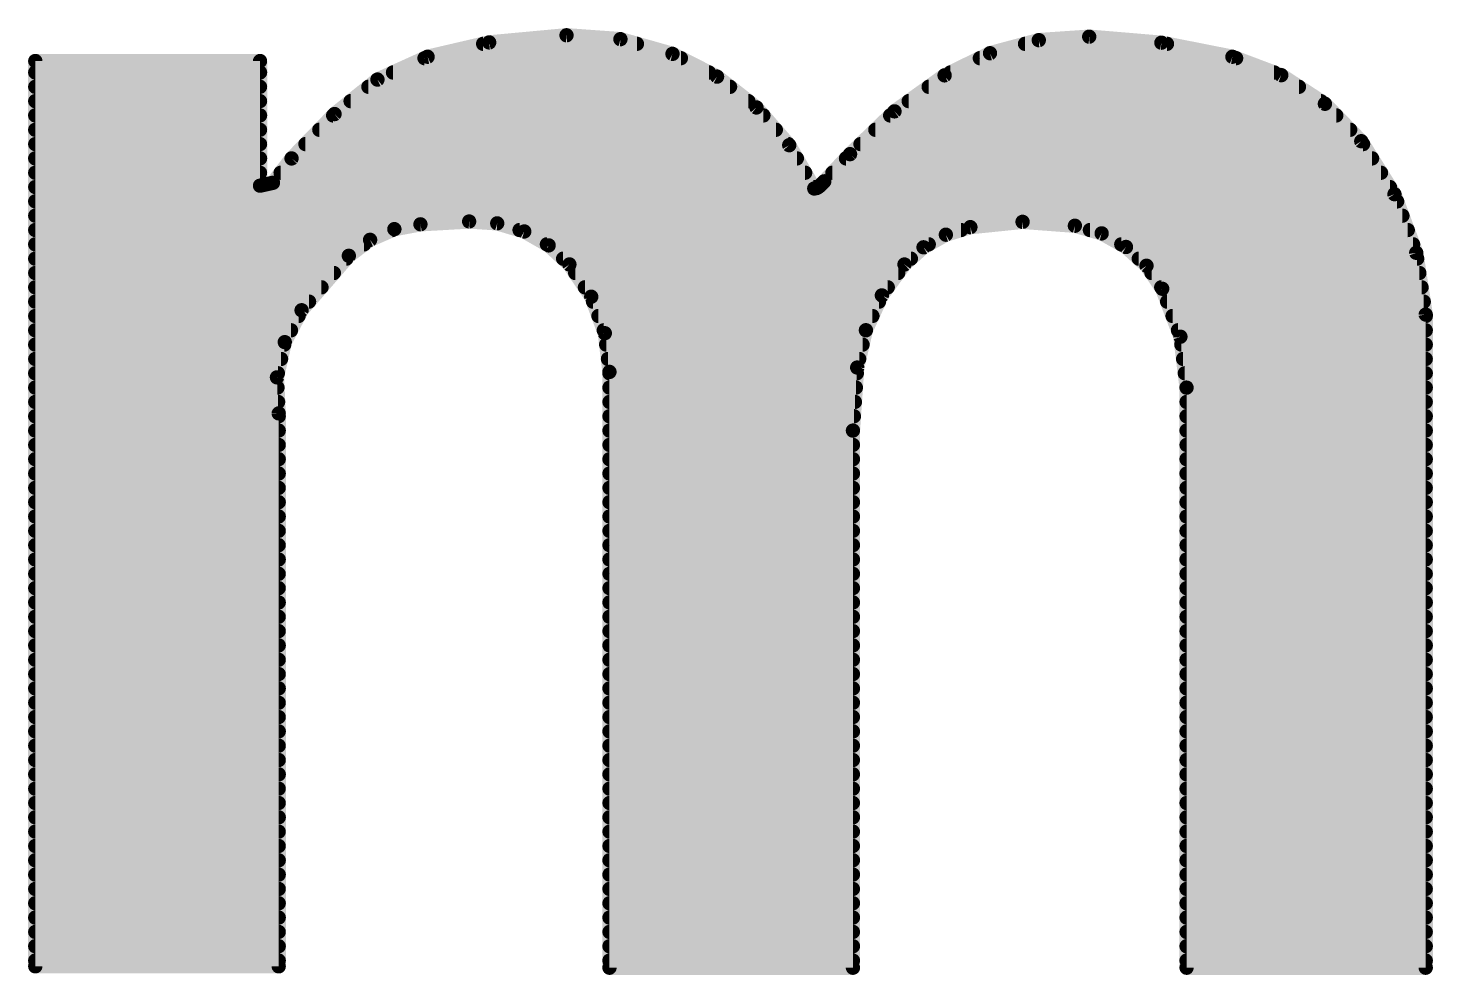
# Model space of a CAD drawing. Extents: x -15.6 to 66.2, y -11.4 to 53.5.
# Drawn here: x 44.498 to 46.99, y 11.1 to 12.779 of the extents above; entities that cross this region are included whole.
import ezdxf

# ---------------------------------------------------------------- set-up
doc = ezdxf.new("R2010")
doc.units = 0
doc.layers.add('21', color=41, linetype='CONTINUOUS')

msp = doc.modelspace()

# ---------------------------------------------------------------- linework, layer by layer
at = {"layer": '21', "const_width": 0.0254}
for points in [[(45.2069, 12.7279), (45.3161, 12.7533)], [(45.3054, 12.7508), (45.5782, 12.7508)], [(45.3161, 12.7533), (45.4533, 12.766)], [(45.4533, 12.766), (45.549, 12.7591)], [(45.549, 12.7591), (45.6413, 12.733)], [(46.2044, 12.7342), (46.291, 12.7574)], [(46.2665, 12.7508), (46.5184, 12.7508)], [(46.291, 12.7574), (46.3804, 12.7635)], [(46.3804, 12.7635), (46.5084, 12.7528)], [(46.5084, 12.7528), (46.6344, 12.7279)], [(44.511, 11.115), (44.511, 12.7203)], [(44.511, 12.7203), (44.9097, 12.7203)], [(44.9097, 12.7203), (44.9097, 12.4993)], [(45.118, 12.6875), (45.2069, 12.7279)], [(45.2014, 12.7254), (45.6562, 12.7254)], [(45.6413, 12.733), (45.7203, 12.6927)], [(46.1239, 12.6949), (46.2044, 12.7342)], [(46.1864, 12.7254), (46.641, 12.7254)], [(46.6344, 12.7279), (46.721, 12.6952)], [(44.511, 12.7), (44.9097, 12.7)], [(45.1455, 12.7), (45.7059, 12.7)], [(46.1343, 12.7), (46.7084, 12.7)], [(46.721, 12.6952), (46.7985, 12.6445)], [(44.511, 12.6746), (44.9097, 12.6746)], [(45.0418, 12.6263), (45.118, 12.6875)], [(45.1019, 12.6746), (45.7434, 12.6746)], [(45.7203, 12.6927), (45.7902, 12.638)], [(46.035, 12.6311), (46.1239, 12.6949)], [(46.0956, 12.6746), (46.7525, 12.6746)], [(44.511, 12.6492), (44.9097, 12.6492)], [(45.0703, 12.6492), (45.7759, 12.6492)], [(46.0602, 12.6492), (46.7913, 12.6492)], [(44.511, 12.6238), (44.9097, 12.6238)], [(44.9656, 12.5476), (45.0418, 12.6263)], [(45.0394, 12.6238), (45.8025, 12.6238)], [(45.7902, 12.638), (45.8483, 12.5711)], [(45.9562, 12.5552), (46.035, 12.6311)], [(46.0274, 12.6238), (46.8186, 12.6238)], [(46.7985, 12.6445), (46.863, 12.5781)], [(44.511, 12.5984), (44.9097, 12.5984)], [(45.0148, 12.5984), (45.8246, 12.5984)], [(46.001, 12.5984), (46.8433, 12.5984)], [(44.511, 12.573), (44.9097, 12.573)], [(44.9902, 12.573), (45.8467, 12.573)], [(45.8483, 12.5711), (45.8927, 12.4943)], [(45.9747, 12.573), (46.8662, 12.573)], [(46.863, 12.5781), (46.9218, 12.4842)], [(44.511, 12.5476), (44.9097, 12.5476)], [(44.9326, 12.5044), (44.9656, 12.5476)], [(44.9656, 12.5476), (45.8619, 12.5476)], [(45.9105, 12.507), (45.9562, 12.5552)], [(45.949, 12.5476), (46.8821, 12.5476)], [(44.511, 12.5222), (44.9097, 12.5222)], [(44.9462, 12.5222), (45.8766, 12.5222)], [(45.9249, 12.5222), (46.898, 12.5222)], [(44.511, 12.4968), (45.8913, 12.4968)], [(44.9097, 12.4993), (44.9326, 12.5044)], [(45.8974, 12.4952), (45.9014, 12.4979)], [(45.8998, 12.4968), (46.9139, 12.4968)], [(45.9014, 12.4979), (45.9105, 12.507)], [(44.511, 12.4714), (46.9266, 12.4714)], [(45.8927, 12.4943), (45.8974, 12.4952)], [(46.9218, 12.4842), (46.9605, 12.3803)], [(44.511, 12.446), (46.936, 12.446)], [(45.1479, 12.4221), (45.1048, 12.4032)], [(45.1942, 12.4308), (45.1479, 12.4221)], [(45.2806, 12.4358), (45.1942, 12.4308)], [(45.3304, 12.4325), (45.2806, 12.4358)], [(45.3783, 12.4181), (45.3304, 12.4325)], [(46.1696, 12.4257), (46.1261, 12.4124)], [(46.2622, 12.4352), (46.1696, 12.4257)], [(46.355, 12.4282), (46.2622, 12.4352)], [(46.4025, 12.4147), (46.355, 12.4282)], [(44.511, 12.4206), (45.1444, 12.4206)], [(45.1048, 12.4032), (45.0672, 12.3749)], [(45.37, 12.4206), (46.153, 12.4206)], [(45.4216, 12.3934), (45.3783, 12.4181)], [(46.1261, 12.4124), (46.0865, 12.39)], [(46.3816, 12.4206), (46.9455, 12.4206)], [(46.4456, 12.3906), (46.4025, 12.4147)], [(44.511, 12.3952), (45.0942, 12.3952)], [(45.0672, 12.3749), (44.9834, 12.2784)], [(45.4185, 12.3952), (46.0958, 12.3952)], [(45.4584, 12.3596), (45.4216, 12.3934)], [(46.0865, 12.39), (46.0527, 12.3596)], [(46.4373, 12.3952), (46.9549, 12.3952)], [(46.4821, 12.3573), (46.4456, 12.3906)], [(46.9605, 12.3803), (46.9773, 12.2707)], [(44.511, 12.3698), (45.0628, 12.3698)], [(45.4473, 12.3698), (46.0641, 12.3698)], [(45.4971, 12.3024), (45.4584, 12.3596)], [(46.0527, 12.3596), (46.0126, 12.3047)], [(46.4684, 12.3698), (46.9621, 12.3698)], [(46.5099, 12.3165), (46.4821, 12.3573)], [(44.511, 12.3444), (45.0407, 12.3444)], [(45.4687, 12.3444), (46.0416, 12.3444)], [(46.4909, 12.3444), (46.966, 12.3444)], [(44.511, 12.319), (45.0187, 12.319)], [(45.4859, 12.319), (46.0231, 12.319)], [(45.5213, 12.2377), (45.4971, 12.3024)], [(46.0126, 12.3047), (45.9843, 12.243)], [(46.5082, 12.319), (46.9699, 12.319)], [(46.5421, 12.2315), (46.5099, 12.3165)], [(44.511, 12.2936), (44.9966, 12.2936)], [(44.9834, 12.2784), (44.9536, 12.2218)], [(45.5004, 12.2936), (46.0075, 12.2936)], [(46.5186, 12.2936), (46.9738, 12.2936)], [(44.511, 12.2682), (44.978, 12.2682)], [(45.5099, 12.2682), (45.9959, 12.2682)], [(46.5282, 12.2682), (46.9773, 12.2682)], [(46.9773, 12.2707), (46.9773, 11.1125)], [(44.511, 12.2428), (44.9646, 12.2428)], [(44.9536, 12.2218), (44.9397, 12.1594)], [(45.5194, 12.2428), (45.9843, 12.2428)], [(45.5295, 12.1691), (45.5213, 12.2377)], [(45.9843, 12.243), (45.9689, 12.1768)], [(46.5379, 12.2428), (46.9773, 12.2428)], [(46.5531, 12.1412), (46.5421, 12.2315)], [(44.511, 12.2174), (44.9526, 12.2174)], [(45.5237, 12.2174), (45.9784, 12.2174)], [(46.5439, 12.2174), (46.9773, 12.2174)], [(44.511, 12.192), (44.947, 12.192)], [(45.5268, 12.192), (45.9724, 12.192)], [(45.9689, 12.1768), (45.9613, 12.065)], [(46.5469, 12.192), (46.9773, 12.192)], [(44.511, 12.1666), (44.9413, 12.1666)], [(44.9397, 12.1594), (44.9428, 12.0955)], [(45.5295, 11.1125), (45.5295, 12.1691)], [(45.5295, 12.1666), (45.9682, 12.1666)], [(46.55, 12.1666), (46.9773, 12.1666)], [(44.511, 12.1412), (44.9406, 12.1412)], [(45.5295, 12.1412), (45.9665, 12.1412)], [(46.5531, 11.1125), (46.5531, 12.1412)], [(46.5531, 12.1412), (46.9773, 12.1412)], [(44.511, 12.1158), (44.9418, 12.1158)], [(45.5295, 12.1158), (45.9648, 12.1158)], [(46.5531, 12.1158), (46.9773, 12.1158)], [(44.511, 12.0904), (44.9428, 12.0904)], [(44.9428, 12.0955), (44.9428, 11.115)], [(45.5295, 12.0904), (45.963, 12.0904)], [(46.5531, 12.0904), (46.9773, 12.0904)], [(44.511, 12.065), (44.9428, 12.065)], [(45.5295, 12.065), (45.9613, 12.065)], [(45.9613, 12.065), (45.9613, 11.1125)], [(46.5531, 12.065), (46.9773, 12.065)], [(44.511, 12.0396), (44.9428, 12.0396)], [(45.5295, 12.0396), (45.9613, 12.0396)], [(46.5531, 12.0396), (46.9773, 12.0396)], [(44.511, 12.0142), (44.9428, 12.0142)], [(45.5295, 12.0142), (45.9613, 12.0142)], [(46.5531, 12.0142), (46.9773, 12.0142)], [(44.511, 11.9888), (44.9428, 11.9888)], [(45.5295, 11.9888), (45.9613, 11.9888)], [(46.5531, 11.9888), (46.9773, 11.9888)], [(44.511, 11.9634), (44.9428, 11.9634)], [(45.5295, 11.9634), (45.9613, 11.9634)], [(46.5531, 11.9634), (46.9773, 11.9634)], [(44.511, 11.938), (44.9428, 11.938)], [(45.5295, 11.938), (45.9613, 11.938)], [(46.5531, 11.938), (46.9773, 11.938)], [(44.511, 11.9126), (44.9428, 11.9126)], [(45.5295, 11.9126), (45.9613, 11.9126)], [(46.5531, 11.9126), (46.9773, 11.9126)], [(44.511, 11.8872), (44.9428, 11.8872)], [(45.5295, 11.8872), (45.9613, 11.8872)], [(46.5531, 11.8872), (46.9773, 11.8872)], [(44.511, 11.8618), (44.9428, 11.8618)], [(45.5295, 11.8618), (45.9613, 11.8618)], [(46.5531, 11.8618), (46.9773, 11.8618)], [(44.511, 11.8364), (44.9428, 11.8364)], [(45.5295, 11.8364), (45.9613, 11.8364)], [(46.5531, 11.8364), (46.9773, 11.8364)], [(44.511, 11.811), (44.9428, 11.811)], [(45.5295, 11.811), (45.9613, 11.811)], [(46.5531, 11.811), (46.9773, 11.811)], [(44.511, 11.7856), (44.9428, 11.7856)], [(45.5295, 11.7856), (45.9613, 11.7856)], [(46.5531, 11.7856), (46.9773, 11.7856)], [(44.511, 11.7602), (44.9428, 11.7602)], [(45.5295, 11.7602), (45.9613, 11.7602)], [(46.5531, 11.7602), (46.9773, 11.7602)], [(44.511, 11.7348), (44.9428, 11.7348)], [(45.5295, 11.7348), (45.9613, 11.7348)], [(46.5531, 11.7348), (46.9773, 11.7348)], [(44.511, 11.7094), (44.9428, 11.7094)], [(45.5295, 11.7094), (45.9613, 11.7094)], [(46.5531, 11.7094), (46.9773, 11.7094)], [(44.511, 11.684), (44.9428, 11.684)], [(45.5295, 11.684), (45.9613, 11.684)], [(46.5531, 11.684), (46.9773, 11.684)], [(44.511, 11.6586), (44.9428, 11.6586)], [(45.5295, 11.6586), (45.9613, 11.6586)], [(46.5531, 11.6586), (46.9773, 11.6586)], [(44.511, 11.6332), (44.9428, 11.6332)], [(45.5295, 11.6332), (45.9613, 11.6332)], [(46.5531, 11.6332), (46.9773, 11.6332)], [(44.511, 11.6078), (44.9428, 11.6078)], [(45.5295, 11.6078), (45.9613, 11.6078)], [(46.5531, 11.6078), (46.9773, 11.6078)], [(44.511, 11.5824), (44.9428, 11.5824)], [(45.5295, 11.5824), (45.9613, 11.5824)], [(46.5531, 11.5824), (46.9773, 11.5824)], [(44.511, 11.557), (44.9428, 11.557)], [(45.5295, 11.557), (45.9613, 11.557)], [(46.5531, 11.557), (46.9773, 11.557)], [(44.511, 11.5316), (44.9428, 11.5316)], [(45.5295, 11.5316), (45.9613, 11.5316)], [(46.5531, 11.5316), (46.9773, 11.5316)], [(44.511, 11.5062), (44.9428, 11.5062)], [(45.5295, 11.5062), (45.9613, 11.5062)], [(46.5531, 11.5062), (46.9773, 11.5062)], [(44.511, 11.4808), (44.9428, 11.4808)], [(45.5295, 11.4808), (45.9613, 11.4808)], [(46.5531, 11.4808), (46.9773, 11.4808)], [(44.511, 11.4554), (44.9428, 11.4554)], [(45.5295, 11.4554), (45.9613, 11.4554)], [(46.5531, 11.4554), (46.9773, 11.4554)], [(44.511, 11.43), (44.9428, 11.43)], [(45.5295, 11.43), (45.9613, 11.43)], [(46.5531, 11.43), (46.9773, 11.43)], [(44.511, 11.4046), (44.9428, 11.4046)], [(45.5295, 11.4046), (45.9613, 11.4046)], [(46.5531, 11.4046), (46.9773, 11.4046)], [(44.511, 11.3792), (44.9428, 11.3792)], [(45.5295, 11.3792), (45.9613, 11.3792)], [(46.5531, 11.3792), (46.9773, 11.3792)], [(44.511, 11.3538), (44.9428, 11.3538)], [(45.5295, 11.3538), (45.9613, 11.3538)], [(46.5531, 11.3538), (46.9773, 11.3538)], [(44.511, 11.3284), (44.9428, 11.3284)], [(45.5295, 11.3284), (45.9613, 11.3284)], [(46.5531, 11.3284), (46.9773, 11.3284)], [(44.511, 11.303), (44.9428, 11.303)], [(45.5295, 11.303), (45.9613, 11.303)], [(46.5531, 11.303), (46.9773, 11.303)], [(44.511, 11.2776), (44.9428, 11.2776)], [(45.5295, 11.2776), (45.9613, 11.2776)], [(46.5531, 11.2776), (46.9773, 11.2776)], [(44.511, 11.2522), (44.9428, 11.2522)], [(45.5295, 11.2522), (45.9613, 11.2522)], [(46.5531, 11.2522), (46.9773, 11.2522)], [(44.511, 11.2268), (44.9428, 11.2268)], [(45.5295, 11.2268), (45.9613, 11.2268)], [(46.5531, 11.2268), (46.9773, 11.2268)], [(44.511, 11.2014), (44.9428, 11.2014)], [(45.5295, 11.2014), (45.9613, 11.2014)], [(46.5531, 11.2014), (46.9773, 11.2014)], [(44.511, 11.176), (44.9428, 11.176)], [(45.5295, 11.176), (45.9613, 11.176)], [(46.5531, 11.176), (46.9773, 11.176)], [(44.511, 11.1506), (44.9428, 11.1506)], [(45.5295, 11.1506), (45.9613, 11.1506)], [(46.5531, 11.1506), (46.9773, 11.1506)], [(44.511, 11.1252), (44.9428, 11.1252)], [(44.9428, 11.115), (44.511, 11.115)], [(45.5295, 11.1252), (45.9613, 11.1252)], [(45.9613, 11.1125), (45.5295, 11.1125)], [(46.5531, 11.1252), (46.9773, 11.1252)], [(46.9773, 11.1125), (46.5531, 11.1125)]]:
    msp.add_lwpolyline(points, dxfattribs=at)
at = {"layer": '21', "const_width": 0.0127}
for points in [[(45.3054, 12.7571, 1), (45.3054, 12.7445)], [(45.3155, 12.7596, 1), (45.3167, 12.747)], [(45.3175, 12.7471, 1), (45.3147, 12.7595)], [(45.4538, 12.7723, 1), (45.4528, 12.7597)], [(45.4539, 12.7597, 1), (45.4527, 12.7723)], [(45.5507, 12.7652, 1), (45.5473, 12.7529)], [(45.5485, 12.7527, 1), (45.5494, 12.7654)], [(45.5782, 12.7445, 1), (45.5782, 12.7571)], [(46.2665, 12.7571, 1), (46.2665, 12.7445)], [(46.2906, 12.7637, 1), (46.2914, 12.751)], [(46.2926, 12.7512, 1), (46.2894, 12.7635)], [(46.3809, 12.7698, 1), (46.3799, 12.7572)], [(46.3808, 12.7572, 1), (46.38, 12.7698)], [(46.5096, 12.759, 1), (46.5072, 12.7466)], [(46.5079, 12.7465, 1), (46.5089, 12.7591)], [(46.5184, 12.7445, 1), (46.5184, 12.7571)], [(44.5174, 12.7203, 1), (44.5047, 12.7203)], [(44.511, 12.7266, 1), (44.511, 12.714)], [(44.916, 12.7203, 1), (44.9034, 12.7203)], [(44.9097, 12.714, 1), (44.9097, 12.7266)], [(45.2014, 12.7317, 1), (45.2014, 12.7191)], [(45.2055, 12.7341, 1), (45.2083, 12.7217)], [(45.2095, 12.7221, 1), (45.2043, 12.7337)], [(45.6442, 12.7387, 1), (45.6384, 12.7273)], [(45.6396, 12.7269, 1), (45.643, 12.7391)], [(45.6562, 12.7191, 1), (45.6562, 12.7317)], [(46.1864, 12.7317, 1), (46.1864, 12.7191)], [(46.2028, 12.7403, 1), (46.2061, 12.7281)], [(46.2072, 12.7285, 1), (46.2016, 12.7399)], [(46.6366, 12.7338, 1), (46.6322, 12.722)], [(46.6332, 12.7217, 1), (46.6356, 12.7341)], [(46.641, 12.7191, 1), (46.641, 12.7317)], [(44.511, 12.7064, 1), (44.511, 12.6937)], [(44.9097, 12.6937, 1), (44.9097, 12.7064)], [(45.1455, 12.7064, 1), (45.1455, 12.6937)], [(45.7059, 12.6937, 1), (45.7059, 12.7064)], [(46.1343, 12.7064, 1), (46.1343, 12.6937)], [(46.7084, 12.6937, 1), (46.7084, 12.7064)], [(46.7245, 12.7006, 1), (46.7176, 12.6899)], [(44.511, 12.6809, 1), (44.511, 12.6683)], [(44.9097, 12.6683, 1), (44.9097, 12.6809)], [(45.1019, 12.6809, 1), (45.1019, 12.6683)], [(45.1153, 12.6932, 1), (45.1206, 12.6817)], [(45.1219, 12.6825, 1), (45.114, 12.6924)], [(45.7242, 12.6977, 1), (45.7164, 12.6877)], [(45.7174, 12.687, 1), (45.7232, 12.6983)], [(45.7434, 12.6683, 1), (45.7434, 12.6809)], [(46.0956, 12.6809, 1), (46.0956, 12.6683)], [(46.1211, 12.7006, 1), (46.1267, 12.6892)], [(46.1276, 12.6897, 1), (46.1202, 12.7001)], [(46.7188, 12.6893, 1), (46.7233, 12.7012)], [(46.7525, 12.6683, 1), (46.7525, 12.6809)], [(44.511, 12.6555, 1), (44.511, 12.6429)], [(44.9097, 12.6429, 1), (44.9097, 12.6555)], [(45.0703, 12.6555, 1), (45.0703, 12.6429)], [(45.7759, 12.6429, 1), (45.7759, 12.6555)], [(46.0602, 12.6555, 1), (46.0602, 12.6429)], [(46.7913, 12.6429, 1), (46.7913, 12.6555)], [(44.511, 12.6302, 1), (44.511, 12.6175)], [(44.9097, 12.6175, 1), (44.9097, 12.6302)], [(45.0394, 12.6302, 1), (45.0394, 12.6175)], [(45.0378, 12.6313, 1), (45.0458, 12.6213)], [(45.0464, 12.6219, 1), (45.0372, 12.6307)], [(45.7949, 12.6422, 1), (45.7854, 12.6339)], [(45.7862, 12.633, 1), (45.7941, 12.643)], [(45.8025, 12.6175, 1), (45.8025, 12.6302)], [(46.0274, 12.6302, 1), (46.0274, 12.6175)], [(46.0313, 12.6363, 1), (46.0387, 12.6259)], [(46.0394, 12.6265, 1), (46.0306, 12.6357)], [(46.803, 12.6489, 1), (46.7939, 12.6401)], [(46.795, 12.6392, 1), (46.802, 12.6498)], [(46.8186, 12.6175, 1), (46.8186, 12.6302)], [(44.511, 12.6047, 1), (44.511, 12.5921)], [(44.9097, 12.5921, 1), (44.9097, 12.6047)], [(45.0148, 12.6047, 1), (45.0148, 12.5921)], [(45.8246, 12.5921, 1), (45.8246, 12.6047)], [(46.001, 12.6047, 1), (46.001, 12.5921)], [(46.8433, 12.5921, 1), (46.8433, 12.6047)], [(44.511, 12.5793, 1), (44.511, 12.5667)], [(44.9097, 12.5667, 1), (44.9097, 12.5793)], [(44.9902, 12.5793, 1), (44.9902, 12.5667)], [(45.8538, 12.5743, 1), (45.8428, 12.5679)], [(45.8467, 12.5667, 1), (45.8467, 12.5793)], [(45.9747, 12.5793, 1), (45.9747, 12.5667)], [(46.8684, 12.5815, 1), (46.8576, 12.5747)], [(46.8584, 12.5737, 1), (46.8676, 12.5825)], [(46.8662, 12.5667, 1), (46.8662, 12.5793)], [(44.511, 12.554, 1), (44.511, 12.5413)], [(44.9097, 12.5413, 1), (44.9097, 12.554)], [(44.9656, 12.554, 1), (44.9656, 12.5413)], [(44.961, 12.552, 1), (44.9702, 12.5432)], [(44.9706, 12.5437, 1), (44.9606, 12.5515)], [(45.8435, 12.5669, 1), (45.8531, 12.5753)], [(45.8619, 12.5413, 1), (45.8619, 12.554)], [(45.949, 12.554, 1), (45.949, 12.5413)], [(45.9518, 12.5598, 1), (45.9606, 12.5506)], [(45.9608, 12.5508, 1), (45.9516, 12.5596)], [(46.8821, 12.5413, 1), (46.8821, 12.554)], [(44.511, 12.5285, 1), (44.511, 12.5159)], [(44.9097, 12.5159, 1), (44.9097, 12.5285)], [(44.9462, 12.5285, 1), (44.9462, 12.5159)], [(45.8766, 12.5159, 1), (45.8766, 12.5285)], [(45.9249, 12.5285, 1), (45.9249, 12.5159)], [(46.898, 12.5159, 1), (46.898, 12.5285)], [(44.511, 12.5031, 1), (44.511, 12.4905)], [(44.9083, 12.5055, 1), (44.9111, 12.4931)], [(44.9276, 12.5083, 1), (44.9376, 12.5005)], [(44.934, 12.4982, 1), (44.9312, 12.5106)], [(45.8913, 12.4905, 1), (45.8913, 12.5031)], [(45.8998, 12.5031, 1), (45.8998, 12.4905)], [(45.8969, 12.5024, 1), (45.9059, 12.4934)], [(45.9049, 12.4926, 1), (45.8979, 12.5032)], [(45.9059, 12.5114, 1), (45.9151, 12.5026)], [(45.915, 12.5025, 1), (45.906, 12.5115)], [(46.9139, 12.4905, 1), (46.9139, 12.5031)], [(44.511, 12.4778, 1), (44.511, 12.4651)], [(44.9034, 12.4993, 1), (44.916, 12.4993)], [(45.8915, 12.5005, 1), (45.8939, 12.4881)], [(45.8872, 12.4911, 1), (45.8982, 12.4975)], [(45.8939, 12.5005, 1), (45.901, 12.49)], [(45.8986, 12.489, 1), (45.8962, 12.5015)], [(46.9278, 12.4864, 1), (46.9159, 12.4819)], [(46.9165, 12.4808, 1), (46.9272, 12.4875)], [(46.9266, 12.4651, 1), (46.9266, 12.4778)], [(44.511, 12.4523, 1), (44.511, 12.4397)], [(46.936, 12.4397, 1), (46.936, 12.4523)], [(45.1468, 12.4284, 1), (45.1491, 12.4159)], [(45.1505, 12.4163, 1), (45.1454, 12.428)], [(45.1938, 12.4371, 1), (45.1946, 12.4245)], [(45.1954, 12.4246, 1), (45.193, 12.437)], [(45.281, 12.4421, 1), (45.2802, 12.4295)], [(45.281, 12.4295, 1), (45.2802, 12.4421)], [(45.3323, 12.4386, 1), (45.3286, 12.4264)], [(45.33, 12.4262, 1), (45.3308, 12.4388)], [(46.169, 12.432, 1), (46.1702, 12.4194)], [(46.1715, 12.4196, 1), (46.1677, 12.4318)], [(46.2627, 12.4415, 1), (46.2617, 12.4288)], [(46.2628, 12.4288, 1), (46.2615, 12.4415)], [(46.3567, 12.4343, 1), (46.3533, 12.4221)], [(46.3545, 12.4219, 1), (46.3555, 12.4345)], [(44.511, 12.4269, 1), (44.511, 12.4143)], [(45.1023, 12.409, 1), (45.1074, 12.3974)], [(45.1087, 12.3981, 1), (45.101, 12.4083)], [(45.1444, 12.4143, 1), (45.1444, 12.4269)], [(45.37, 12.4269, 1), (45.37, 12.4143)], [(45.3814, 12.4236, 1), (45.3751, 12.4126)], [(45.3764, 12.412, 1), (45.3801, 12.4242)], [(46.1243, 12.4184, 1), (46.128, 12.4063)], [(46.1292, 12.4068, 1), (46.123, 12.4179)], [(46.153, 12.4143, 1), (46.153, 12.4269)], [(46.3816, 12.4269, 1), (46.3816, 12.4143)], [(46.4056, 12.4202, 1), (46.3994, 12.4091)], [(46.4007, 12.4085, 1), (46.4042, 12.4208)], [(46.9455, 12.4143, 1), (46.9455, 12.4269)], [(44.511, 12.4016, 1), (44.511, 12.3889)], [(45.0634, 12.38, 1), (45.071, 12.3698)], [(45.072, 12.3707, 1), (45.0624, 12.3791)], [(45.0942, 12.3889, 1), (45.0942, 12.4016)], [(45.4185, 12.4016, 1), (45.4185, 12.3889)], [(45.4259, 12.3981, 1), (45.4173, 12.3887)], [(45.4185, 12.3879, 1), (45.4248, 12.3989)], [(46.0834, 12.3955, 1), (46.0897, 12.3845)], [(46.0908, 12.3853, 1), (46.0823, 12.3947)], [(46.0958, 12.3889, 1), (46.0958, 12.4016)], [(46.4373, 12.4016, 1), (46.4373, 12.3889)], [(46.4499, 12.3953, 1), (46.4413, 12.3859)], [(46.4425, 12.385, 1), (46.4487, 12.3961)], [(46.9667, 12.3812, 1), (46.9542, 12.3793)], [(46.9545, 12.378, 1), (46.9664, 12.3825)], [(46.9549, 12.3889, 1), (46.9549, 12.4016)], [(44.511, 12.3762, 1), (44.511, 12.3635)], [(45.0628, 12.3635, 1), (45.0628, 12.3762)], [(45.4473, 12.3762, 1), (45.4473, 12.3635)], [(45.4637, 12.3632, 1), (45.4531, 12.356)], [(45.4541, 12.3549, 1), (45.4627, 12.3643)], [(46.0485, 12.3643, 1), (46.0569, 12.3549)], [(46.0578, 12.3559, 1), (46.0476, 12.3633)], [(46.0641, 12.3635, 1), (46.0641, 12.3762)], [(46.4684, 12.3762, 1), (46.4684, 12.3635)], [(46.4873, 12.3609, 1), (46.4768, 12.3537)], [(46.4778, 12.3526, 1), (46.4863, 12.362)], [(46.9621, 12.3635, 1), (46.9621, 12.3762)], [(44.511, 12.3507, 1), (44.511, 12.3381)], [(45.0407, 12.3381, 1), (45.0407, 12.3507)], [(45.4687, 12.3507, 1), (45.4687, 12.3381)], [(46.0416, 12.3381, 1), (46.0416, 12.3507)], [(46.4909, 12.3507, 1), (46.4909, 12.3381)], [(46.966, 12.3381, 1), (46.966, 12.3507)], [(44.511, 12.3254, 1), (44.511, 12.3127)], [(45.0187, 12.3127, 1), (45.0187, 12.3254)], [(45.4859, 12.3254, 1), (45.4859, 12.3127)], [(45.5031, 12.3046, 1), (45.4912, 12.3002)], [(45.4919, 12.2988, 1), (45.5024, 12.306)], [(46.0075, 12.3085, 1), (46.0178, 12.301)], [(46.0184, 12.3021, 1), (46.0069, 12.3074)], [(46.0231, 12.3127, 1), (46.0231, 12.3254)], [(46.5082, 12.3254, 1), (46.5082, 12.3127)], [(46.5158, 12.3188, 1), (46.504, 12.3142)], [(46.5047, 12.3129, 1), (46.5151, 12.3201)], [(46.9699, 12.3127, 1), (46.9699, 12.3254)], [(44.511, 12.3, 1), (44.511, 12.2873)], [(44.9786, 12.2826, 1), (44.9882, 12.2742)], [(44.989, 12.2754, 1), (44.9778, 12.2814)], [(44.9966, 12.2873, 1), (44.9966, 12.3)], [(45.5004, 12.3, 1), (45.5004, 12.2873)], [(46.0075, 12.2873, 1), (46.0075, 12.3)], [(46.5186, 12.3, 1), (46.5186, 12.2873)], [(46.9738, 12.2873, 1), (46.9738, 12.3)], [(44.511, 12.2745, 1), (44.511, 12.2619)], [(44.978, 12.2619, 1), (44.978, 12.2745)], [(45.5099, 12.2745, 1), (45.5099, 12.2619)], [(45.9959, 12.2619, 1), (45.9959, 12.2745)], [(46.5282, 12.2745, 1), (46.5282, 12.2619)], [(46.9836, 12.2707, 1), (46.971, 12.2707)], [(46.971, 12.2697, 1), (46.9836, 12.2717)], [(46.9773, 12.2619, 1), (46.9773, 12.2745)], [(44.511, 12.2492, 1), (44.511, 12.2365)], [(44.9598, 12.2204, 1), (44.9474, 12.2232)], [(44.9646, 12.2365, 1), (44.9646, 12.2492)], [(45.5194, 12.2492, 1), (45.5194, 12.2365)], [(45.5276, 12.2384, 1), (45.515, 12.2369)], [(45.5153, 12.2355, 1), (45.5272, 12.2399)], [(45.9786, 12.2456, 1), (45.9901, 12.2403)], [(45.9905, 12.2415, 1), (45.9781, 12.2444)], [(45.9843, 12.2365, 1), (45.9843, 12.2492)], [(46.5379, 12.2492, 1), (46.5379, 12.2365)], [(46.5485, 12.2322, 1), (46.5358, 12.2307)], [(46.5362, 12.2292, 1), (46.5481, 12.2337)], [(46.9773, 12.2365, 1), (46.9773, 12.2492)], [(44.511, 12.2238, 1), (44.511, 12.2111)], [(44.948, 12.2248, 1), (44.9592, 12.2189)], [(44.9526, 12.2111, 1), (44.9526, 12.2238)], [(45.5237, 12.2238, 1), (45.5237, 12.2111)], [(45.9784, 12.2111, 1), (45.9784, 12.2238)], [(46.5439, 12.2238, 1), (46.5439, 12.2111)], [(46.9773, 12.2111, 1), (46.9773, 12.2238)], [(44.511, 12.1983, 1), (44.511, 12.1857)], [(44.947, 12.1857, 1), (44.947, 12.1983)], [(45.5268, 12.1983, 1), (45.5268, 12.1857)], [(45.9752, 12.1764, 1), (45.9626, 12.1772)], [(45.9724, 12.1857, 1), (45.9724, 12.1983)], [(46.5469, 12.1983, 1), (46.5469, 12.1857)], [(46.9773, 12.1857, 1), (46.9773, 12.1983)], [(44.511, 12.173, 1), (44.511, 12.1603)], [(44.9461, 12.1597, 1), (44.9334, 12.1591)], [(44.9335, 12.1608, 1), (44.9459, 12.158)], [(44.9413, 12.1603, 1), (44.9413, 12.173)], [(45.5295, 12.173, 1), (45.5295, 12.1603)], [(45.5358, 12.1691, 1), (45.5232, 12.1691)], [(45.5232, 12.1683, 1), (45.5358, 12.1699)], [(45.9627, 12.1782, 1), (45.9751, 12.1754)], [(45.9682, 12.1603, 1), (45.9682, 12.173)], [(46.55, 12.173, 1), (46.55, 12.1603)], [(46.9773, 12.1603, 1), (46.9773, 12.173)], [(44.511, 12.1476, 1), (44.511, 12.1349)], [(44.9406, 12.1349, 1), (44.9406, 12.1476)], [(45.5295, 12.1476, 1), (45.5295, 12.1349)], [(45.9665, 12.1349, 1), (45.9665, 12.1476)], [(46.5531, 12.1476, 1), (46.5531, 12.1349)], [(46.5468, 12.1404, 1), (46.5594, 12.142)], [(46.5594, 12.1412, 1), (46.5468, 12.1412)], [(46.9773, 12.1349, 1), (46.9773, 12.1476)], [(44.511, 12.1221, 1), (44.511, 12.1095)], [(44.9418, 12.1095, 1), (44.9418, 12.1221)], [(45.5295, 12.1221, 1), (45.5295, 12.1095)], [(45.9648, 12.1095, 1), (45.9648, 12.1221)], [(46.5531, 12.1221, 1), (46.5531, 12.1095)], [(46.9773, 12.1095, 1), (46.9773, 12.1221)], [(44.511, 12.0968, 1), (44.511, 12.0841)], [(44.9492, 12.0955, 1), (44.9365, 12.0955)], [(44.9365, 12.0952, 1), (44.9491, 12.0958)], [(44.9428, 12.0841, 1), (44.9428, 12.0968)], [(45.5295, 12.0968, 1), (45.5295, 12.0841)], [(45.963, 12.0841, 1), (45.963, 12.0968)], [(46.5531, 12.0968, 1), (46.5531, 12.0841)], [(46.9773, 12.0841, 1), (46.9773, 12.0968)], [(44.511, 12.0714, 1), (44.511, 12.0587)], [(44.9428, 12.0587, 1), (44.9428, 12.0714)], [(45.5295, 12.0714, 1), (45.5295, 12.0587)], [(45.955, 12.0654, 1), (45.9676, 12.0646)], [(45.9676, 12.065, 1), (45.955, 12.065)], [(45.9613, 12.0587, 1), (45.9613, 12.0714)], [(46.5531, 12.0714, 1), (46.5531, 12.0587)], [(46.9773, 12.0587, 1), (46.9773, 12.0714)], [(44.511, 12.0459, 1), (44.511, 12.0333)], [(44.9428, 12.0333, 1), (44.9428, 12.0459)], [(45.5295, 12.0459, 1), (45.5295, 12.0333)], [(45.9613, 12.0333, 1), (45.9613, 12.0459)], [(46.5531, 12.0459, 1), (46.5531, 12.0333)], [(46.9773, 12.0333, 1), (46.9773, 12.0459)], [(44.511, 12.0206, 1), (44.511, 12.0079)], [(44.9428, 12.0079, 1), (44.9428, 12.0206)], [(45.5295, 12.0206, 1), (45.5295, 12.0079)], [(45.9613, 12.0079, 1), (45.9613, 12.0206)], [(46.5531, 12.0206, 1), (46.5531, 12.0079)], [(46.9773, 12.0079, 1), (46.9773, 12.0206)], [(44.511, 11.9952, 1), (44.511, 11.9825)], [(44.9428, 11.9825, 1), (44.9428, 11.9952)], [(45.5295, 11.9952, 1), (45.5295, 11.9825)], [(45.9613, 11.9825, 1), (45.9613, 11.9952)], [(46.5531, 11.9952, 1), (46.5531, 11.9825)], [(46.9773, 11.9825, 1), (46.9773, 11.9952)], [(44.511, 11.9697, 1), (44.511, 11.9571)], [(44.9428, 11.9571, 1), (44.9428, 11.9697)], [(45.5295, 11.9697, 1), (45.5295, 11.9571)], [(45.9613, 11.9571, 1), (45.9613, 11.9697)], [(46.5531, 11.9697, 1), (46.5531, 11.9571)], [(46.9773, 11.9571, 1), (46.9773, 11.9697)], [(44.511, 11.9444, 1), (44.511, 11.9317)], [(44.9428, 11.9317, 1), (44.9428, 11.9444)], [(45.5295, 11.9444, 1), (45.5295, 11.9317)], [(45.9613, 11.9317, 1), (45.9613, 11.9444)], [(46.5531, 11.9444, 1), (46.5531, 11.9317)], [(46.9773, 11.9317, 1), (46.9773, 11.9444)], [(44.511, 11.919, 1), (44.511, 11.9063)], [(44.9428, 11.9063, 1), (44.9428, 11.919)], [(45.5295, 11.919, 1), (45.5295, 11.9063)], [(45.9613, 11.9063, 1), (45.9613, 11.919)], [(46.5531, 11.919, 1), (46.5531, 11.9063)], [(46.9773, 11.9063, 1), (46.9773, 11.919)], [(44.511, 11.8935, 1), (44.511, 11.8809)], [(44.9428, 11.8809, 1), (44.9428, 11.8935)], [(45.5295, 11.8935, 1), (45.5295, 11.8809)], [(45.9613, 11.8809, 1), (45.9613, 11.8935)], [(46.5531, 11.8935, 1), (46.5531, 11.8809)], [(46.9773, 11.8809, 1), (46.9773, 11.8935)], [(44.511, 11.8681, 1), (44.511, 11.8555)], [(44.9428, 11.8555, 1), (44.9428, 11.8681)], [(45.5295, 11.8681, 1), (45.5295, 11.8555)], [(45.9613, 11.8555, 1), (45.9613, 11.8681)], [(46.5531, 11.8681, 1), (46.5531, 11.8555)], [(46.9773, 11.8555, 1), (46.9773, 11.8681)], [(44.511, 11.8428, 1), (44.511, 11.8301)], [(44.9428, 11.8301, 1), (44.9428, 11.8428)], [(45.5295, 11.8428, 1), (45.5295, 11.8301)], [(45.9613, 11.8301, 1), (45.9613, 11.8428)], [(46.5531, 11.8428, 1), (46.5531, 11.8301)], [(46.9773, 11.8301, 1), (46.9773, 11.8428)], [(44.511, 11.8173, 1), (44.511, 11.8047)], [(44.9428, 11.8047, 1), (44.9428, 11.8173)], [(45.5295, 11.8173, 1), (45.5295, 11.8047)], [(45.9613, 11.8047, 1), (45.9613, 11.8173)], [(46.5531, 11.8173, 1), (46.5531, 11.8047)], [(46.9773, 11.8047, 1), (46.9773, 11.8173)], [(44.511, 11.7919, 1), (44.511, 11.7793)], [(44.9428, 11.7793, 1), (44.9428, 11.7919)], [(45.5295, 11.7919, 1), (45.5295, 11.7793)], [(45.9613, 11.7793, 1), (45.9613, 11.7919)], [(46.5531, 11.7919, 1), (46.5531, 11.7793)], [(46.9773, 11.7793, 1), (46.9773, 11.7919)], [(44.511, 11.7666, 1), (44.511, 11.7539)], [(44.9428, 11.7539, 1), (44.9428, 11.7666)], [(45.5295, 11.7666, 1), (45.5295, 11.7539)], [(45.9613, 11.7539, 1), (45.9613, 11.7666)], [(46.5531, 11.7666, 1), (46.5531, 11.7539)], [(46.9773, 11.7539, 1), (46.9773, 11.7666)], [(44.511, 11.7411, 1), (44.511, 11.7285)], [(44.9428, 11.7285, 1), (44.9428, 11.7411)], [(45.5295, 11.7411, 1), (45.5295, 11.7285)], [(45.9613, 11.7285, 1), (45.9613, 11.7411)], [(46.5531, 11.7411, 1), (46.5531, 11.7285)], [(46.9773, 11.7285, 1), (46.9773, 11.7411)], [(44.511, 11.7157, 1), (44.511, 11.7031)], [(44.9428, 11.7031, 1), (44.9428, 11.7157)], [(45.5295, 11.7157, 1), (45.5295, 11.7031)], [(45.9613, 11.7031, 1), (45.9613, 11.7157)], [(46.5531, 11.7157, 1), (46.5531, 11.7031)], [(46.9773, 11.7031, 1), (46.9773, 11.7157)], [(44.511, 11.6904, 1), (44.511, 11.6777)], [(44.9428, 11.6777, 1), (44.9428, 11.6904)], [(45.5295, 11.6904, 1), (45.5295, 11.6777)], [(45.9613, 11.6777, 1), (45.9613, 11.6904)], [(46.5531, 11.6904, 1), (46.5531, 11.6777)], [(46.9773, 11.6777, 1), (46.9773, 11.6904)], [(44.511, 11.6649, 1), (44.511, 11.6523)], [(44.9428, 11.6523, 1), (44.9428, 11.6649)], [(45.5295, 11.6649, 1), (45.5295, 11.6523)], [(45.9613, 11.6523, 1), (45.9613, 11.6649)], [(46.5531, 11.6649, 1), (46.5531, 11.6523)], [(46.9773, 11.6523, 1), (46.9773, 11.6649)], [(44.511, 11.6395, 1), (44.511, 11.6269)], [(44.9428, 11.6269, 1), (44.9428, 11.6395)], [(45.5295, 11.6395, 1), (45.5295, 11.6269)], [(45.9613, 11.6269, 1), (45.9613, 11.6395)], [(46.5531, 11.6395, 1), (46.5531, 11.6269)], [(46.9773, 11.6269, 1), (46.9773, 11.6395)], [(44.511, 11.6142, 1), (44.511, 11.6015)], [(44.9428, 11.6015, 1), (44.9428, 11.6142)], [(45.5295, 11.6142, 1), (45.5295, 11.6015)], [(45.9613, 11.6015, 1), (45.9613, 11.6142)], [(46.5531, 11.6142, 1), (46.5531, 11.6015)], [(46.9773, 11.6015, 1), (46.9773, 11.6142)], [(44.511, 11.5887, 1), (44.511, 11.5761)], [(44.9428, 11.5761, 1), (44.9428, 11.5887)], [(45.5295, 11.5887, 1), (45.5295, 11.5761)], [(45.9613, 11.5761, 1), (45.9613, 11.5887)], [(46.5531, 11.5887, 1), (46.5531, 11.5761)], [(46.9773, 11.5761, 1), (46.9773, 11.5887)], [(44.511, 11.5633, 1), (44.511, 11.5507)], [(44.9428, 11.5507, 1), (44.9428, 11.5633)], [(45.5295, 11.5633, 1), (45.5295, 11.5507)], [(45.9613, 11.5507, 1), (45.9613, 11.5633)], [(46.5531, 11.5633, 1), (46.5531, 11.5507)], [(46.9773, 11.5507, 1), (46.9773, 11.5633)], [(44.511, 11.538, 1), (44.511, 11.5253)], [(44.9428, 11.5253, 1), (44.9428, 11.538)], [(45.5295, 11.538, 1), (45.5295, 11.5253)], [(45.9613, 11.5253, 1), (45.9613, 11.538)], [(46.5531, 11.538, 1), (46.5531, 11.5253)], [(46.9773, 11.5253, 1), (46.9773, 11.538)], [(44.511, 11.5125, 1), (44.511, 11.4999)], [(44.9428, 11.4999, 1), (44.9428, 11.5125)], [(45.5295, 11.5125, 1), (45.5295, 11.4999)], [(45.9613, 11.4999, 1), (45.9613, 11.5125)], [(46.5531, 11.5125, 1), (46.5531, 11.4999)], [(46.9773, 11.4999, 1), (46.9773, 11.5125)], [(44.511, 11.4871, 1), (44.511, 11.4745)], [(44.9428, 11.4745, 1), (44.9428, 11.4871)], [(45.5295, 11.4871, 1), (45.5295, 11.4745)], [(45.9613, 11.4745, 1), (45.9613, 11.4871)], [(46.5531, 11.4871, 1), (46.5531, 11.4745)], [(46.9773, 11.4745, 1), (46.9773, 11.4871)], [(44.511, 11.4618, 1), (44.511, 11.4491)], [(44.9428, 11.4491, 1), (44.9428, 11.4618)], [(45.5295, 11.4618, 1), (45.5295, 11.4491)], [(45.9613, 11.4491, 1), (45.9613, 11.4618)], [(46.5531, 11.4618, 1), (46.5531, 11.4491)], [(46.9773, 11.4491, 1), (46.9773, 11.4618)], [(44.511, 11.4363, 1), (44.511, 11.4237)], [(44.9428, 11.4237, 1), (44.9428, 11.4363)], [(45.5295, 11.4363, 1), (45.5295, 11.4237)], [(45.9613, 11.4237, 1), (45.9613, 11.4363)], [(46.5531, 11.4363, 1), (46.5531, 11.4237)], [(46.9773, 11.4237, 1), (46.9773, 11.4363)], [(44.511, 11.4109, 1), (44.511, 11.3983)], [(44.9428, 11.3983, 1), (44.9428, 11.4109)], [(45.5295, 11.4109, 1), (45.5295, 11.3983)], [(45.9613, 11.3983, 1), (45.9613, 11.4109)], [(46.5531, 11.4109, 1), (46.5531, 11.3983)], [(46.9773, 11.3983, 1), (46.9773, 11.4109)], [(44.511, 11.3856, 1), (44.511, 11.3729)], [(44.9428, 11.3729, 1), (44.9428, 11.3856)], [(45.5295, 11.3856, 1), (45.5295, 11.3729)], [(45.9613, 11.3729, 1), (45.9613, 11.3856)], [(46.5531, 11.3856, 1), (46.5531, 11.3729)], [(46.9773, 11.3729, 1), (46.9773, 11.3856)], [(44.511, 11.3601, 1), (44.511, 11.3475)], [(44.9428, 11.3475, 1), (44.9428, 11.3601)], [(45.5295, 11.3601, 1), (45.5295, 11.3475)], [(45.9613, 11.3475, 1), (45.9613, 11.3601)], [(46.5531, 11.3601, 1), (46.5531, 11.3475)], [(46.9773, 11.3475, 1), (46.9773, 11.3601)], [(44.511, 11.3347, 1), (44.511, 11.3221)], [(44.9428, 11.3221, 1), (44.9428, 11.3347)], [(45.5295, 11.3347, 1), (45.5295, 11.3221)], [(45.9613, 11.3221, 1), (45.9613, 11.3347)], [(46.5531, 11.3347, 1), (46.5531, 11.3221)], [(46.9773, 11.3221, 1), (46.9773, 11.3347)], [(44.511, 11.3094, 1), (44.511, 11.2967)], [(44.9428, 11.2967, 1), (44.9428, 11.3094)], [(45.5295, 11.3094, 1), (45.5295, 11.2967)], [(45.9613, 11.2967, 1), (45.9613, 11.3094)], [(46.5531, 11.3094, 1), (46.5531, 11.2967)], [(46.9773, 11.2967, 1), (46.9773, 11.3094)], [(44.511, 11.284, 1), (44.511, 11.2713)], [(44.9428, 11.2713, 1), (44.9428, 11.284)], [(45.5295, 11.284, 1), (45.5295, 11.2713)], [(45.9613, 11.2713, 1), (45.9613, 11.284)], [(46.5531, 11.284, 1), (46.5531, 11.2713)], [(46.9773, 11.2713, 1), (46.9773, 11.284)], [(44.511, 11.2585, 1), (44.511, 11.2459)], [(44.9428, 11.2459, 1), (44.9428, 11.2585)], [(45.5295, 11.2585, 1), (45.5295, 11.2459)], [(45.9613, 11.2459, 1), (45.9613, 11.2585)], [(46.5531, 11.2585, 1), (46.5531, 11.2459)], [(46.9773, 11.2459, 1), (46.9773, 11.2585)], [(44.511, 11.2332, 1), (44.511, 11.2205)], [(44.9428, 11.2205, 1), (44.9428, 11.2332)], [(45.5295, 11.2332, 1), (45.5295, 11.2205)], [(45.9613, 11.2205, 1), (45.9613, 11.2332)], [(46.5531, 11.2332, 1), (46.5531, 11.2205)], [(46.9773, 11.2205, 1), (46.9773, 11.2332)], [(44.511, 11.2078, 1), (44.511, 11.1951)], [(44.9428, 11.1951, 1), (44.9428, 11.2078)], [(45.5295, 11.2078, 1), (45.5295, 11.1951)], [(45.9613, 11.1951, 1), (45.9613, 11.2078)], [(46.5531, 11.2078, 1), (46.5531, 11.1951)], [(46.9773, 11.1951, 1), (46.9773, 11.2078)], [(44.511, 11.1823, 1), (44.511, 11.1697)], [(44.9428, 11.1697, 1), (44.9428, 11.1823)], [(45.5295, 11.1823, 1), (45.5295, 11.1697)], [(45.9613, 11.1697, 1), (45.9613, 11.1823)], [(46.5531, 11.1823, 1), (46.5531, 11.1697)], [(46.9773, 11.1697, 1), (46.9773, 11.1823)], [(44.511, 11.157, 1), (44.511, 11.1443)], [(44.9428, 11.1443, 1), (44.9428, 11.157)], [(45.5295, 11.157, 1), (45.5295, 11.1443)], [(45.9613, 11.1443, 1), (45.9613, 11.157)], [(46.5531, 11.157, 1), (46.5531, 11.1443)], [(46.9773, 11.1443, 1), (46.9773, 11.157)], [(44.511, 11.1316, 1), (44.511, 11.1189)], [(44.511, 11.1213, 1), (44.511, 11.1087)], [(44.5047, 11.115, 1), (44.5174, 11.115)], [(44.9365, 11.115, 1), (44.9492, 11.115)], [(44.9428, 11.1189, 1), (44.9428, 11.1316)], [(44.9428, 11.1087, 1), (44.9428, 11.1213)], [(45.5295, 11.1316, 1), (45.5295, 11.1189)], [(45.5295, 11.1189, 1), (45.5295, 11.1062)], [(45.5232, 11.1125, 1), (45.5358, 11.1125)], [(45.955, 11.1125, 1), (45.9676, 11.1125)], [(45.9613, 11.1189, 1), (45.9613, 11.1316)], [(45.9613, 11.1062, 1), (45.9613, 11.1189)], [(46.5531, 11.1316, 1), (46.5531, 11.1189)], [(46.5531, 11.1189, 1), (46.5531, 11.1062)], [(46.5468, 11.1125, 1), (46.5594, 11.1125)], [(46.971, 11.1125, 1), (46.9836, 11.1125)], [(46.9773, 11.1189, 1), (46.9773, 11.1316)], [(46.9773, 11.1062, 1), (46.9773, 11.1189)]]:
    msp.add_lwpolyline(points, format="xyb", dxfattribs=at)

doc.saveas('drawing.dxf')
